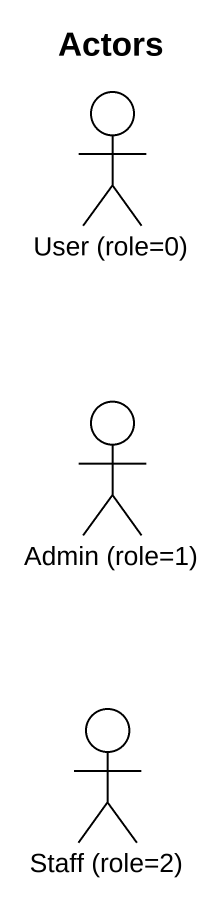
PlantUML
@startuml
title Actors
actor "User (role=0)" as User_role_0
actor "Admin (role=1)" as Admin_role_1
actor "Staff (role=2)" as Staff_role_2
@enduml
